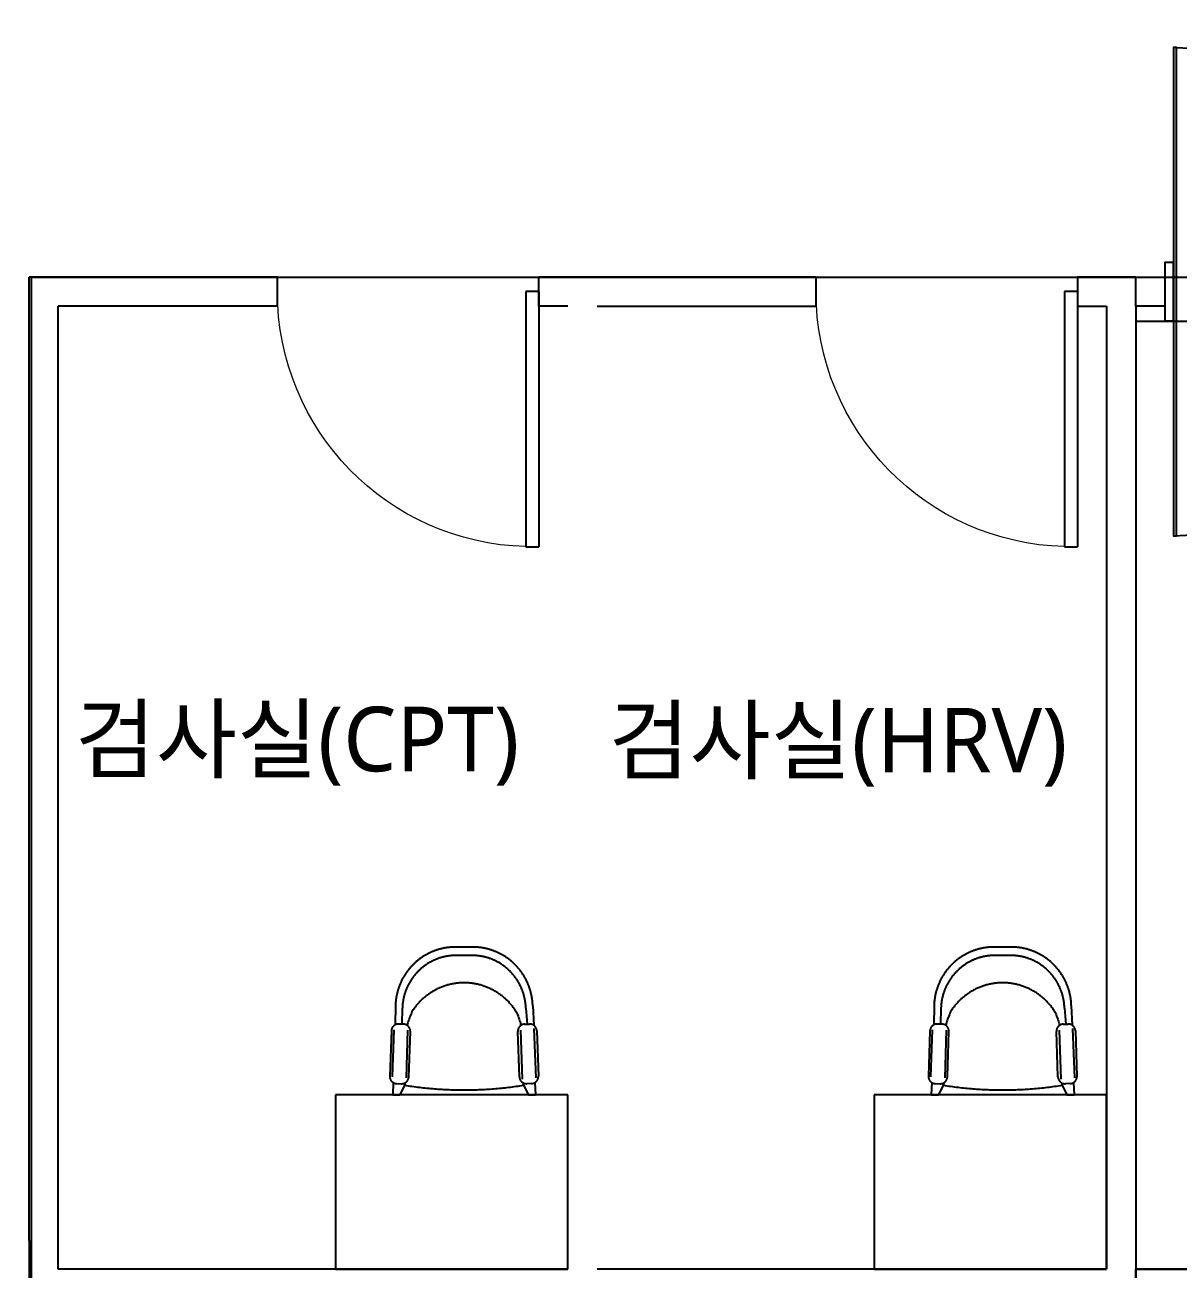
# Model space of a CAD drawing. Extents: x 11551484 to 2613213153046, y -2602833546311 to 14142.
# Drawn here: x 23021758 to 23025727, y -28528507 to -28524227 of the extents above; entities that cross this region are included whole.
import ezdxf
from ezdxf.enums import TextEntityAlignment as Align

# ---------------------------------------------------------------- set-up
doc = ezdxf.new("R2010")
doc.units = 0
doc.header["$LTSCALE"] = 1000
doc.header["$MEASUREMENT"] = 0
doc.linetypes.add('DH-HID2', pattern=[1.2, 0.8, -0.4])
doc.layers.get('0').update_dxf_attribs({"linetype": 'CONTINUOUS'})
for name, color, linetype in [('03-TEXT', 3, 'CONTINUOUS'), ('2.글자선', 60, 'CONTINUOUS'), ('5.창호', 4, 'CONTINUOUS'), ('CO-DO-FR', 7, 'CONTINUOUS'), ('CO-DOOR', 8, 'CONTINUOUS'), ('DVM_ROOM', 2, 'CONTINUOUS'), ('FU-FURM', 251, 'DH-HID2'), ('wall', 3, 'CONTINUOUS'), ('WINDOW', 4, 'CONTINUOUS')]:
    doc.layers.add(name, color=color, linetype=linetype)
doc.styles.add('W-TEXT2', font='Dotum.ttf')
doc.styles.add('맑은 고딕', font='malgun.ttf')

# ---------------------------------------------------------------- blocks, each defined once
blk = doc.blocks.new('$DorLib2D$00000001')
for p, q in [((0.45, 0.975), (0.5, 0.975)), ((0.45, 0), (0.45, 0.975)), ((0.5, 0), (0.5, 0.975)), ((0.5, 0), (0.45, 0))]:
    blk.add_line(p, q)
at = {"lineweight": 13}
blk.add_arc((0.475, 0), 0.975, 91.4693, 180, dxfattribs=at)
blk = doc.blocks.new('D-401')
at = {"layer": 'CO-DO-FR'}
for points in [[(0, 200), (30, 200), (30, 0), (0, 0)], [(900, 200), (870, 200), (870, 0), (900, 0)]]:
    blk.add_lwpolyline(points, close=True, dxfattribs=at)
at = {"layer": 'CO-DOOR'}
blk.add_lwpolyline([(860, 940), (860, -740), (870, -740), (870, 940)], close=True, dxfattribs=at)
blk.add_arc((884.8, 100.4), 839.8, 91.0082, 268.3093, dxfattribs=at)
at = {"layer": '2.글자선', "style": 'W-TEXT2'}
blk.add_text('900', height=80, dxfattribs=at).set_placement((464.3, 72.8), align=Align.MIDDLE_CENTER)
blk = doc.blocks.new('F-123')
at = {"layer": 'FU-FURM'}
for p, q in [((42.5, 491.5), (-33, 491.5)), ((38.3, 462.8), (-29.6, 462.8)), ((-236.2, 289.3), (-236.7, 224.1)), ((-212.5, 280.8), (-214.2, 226.4)), ((-183.5, 259.1), (-185.6, 254)), ((-181.4, 264), (-183.5, 259.1)), ((-179.3, 268.5), (-181.4, 264)), ((-177.1, 272.7), (-179.3, 268.5)), ((177.1, 272.7), (179.3, 268.5)), ((179.3, 268.5), (181.4, 264)), ((181.4, 264), (183.5, 259.1)), ((183.5, 259.1), (185.6, 254)), ((212.7, 280.8), (217.6, 226.5)), ((236.2, 289.3), (239.5, 222.5)), ((-208.5, 226.2), (-224.9, 226.7)), ((-195.3, 224.3), (-195.9, 221.2)), ((-194.6, 227.6), (-195.3, 224.3)), ((-193.7, 231.1), (-194.6, 227.6)), ((-192.5, 234.9), (-193.7, 231.1)), ((-191.1, 239.2), (-192.5, 234.9)), ((-189.5, 243.9), (-191.1, 239.2)), ((-187.6, 248.9), (-189.5, 243.9)), ((-185.6, 254), (-187.6, 248.9)), ((185.6, 254), (187.6, 248.9)), ((187.6, 248.9), (189.5, 243.9)), ((189.5, 243.9), (191.1, 239.2)), ((191.1, 239.2), (192.5, 234.9)), ((192.5, 234.9), (193.7, 231.1)), ((193.7, 231.1), (194.6, 227.6)), ((194.6, 227.6), (195.8, 222.2)), ((208.5, 226.2), (224.9, 226.7)), ((-250.3, 203), (-255.7, 47.5)), ((-242.2, 206.7), (-247.9, 44.9)), ((-194.3, 205.8), (-199.5, 41.2)), ((-190.3, 45.2), (-184.8, 200.7)), ((190.3, 45.2), (184.8, 200.7)), ((194, 206), (200.1, 37.3)), ((240.4, 211.6), (246.9, 41.8)), ((250.3, 203), (255.7, 47.5)), ((-244.4, 25.9), (-245.7, -16.4)), ((-232, 22.1), (-215.7, 21.5)), ((-204.8, 16.4), (-221.2, -16.4)), ((-203.5, 24.3), (-203.7, 16.3)), ((204.8, 16.4), (204.3, 23.9)), ((204.8, 16.4), (221.2, -16.4)), ((232, 22.1), (215.7, 21.5)), ((243.8, 25.5), (245.7, -16.4)), ((-245.7, -16.4), (-221.2, -16.4)), ((221.2, -16.4), (245.7, -16.4))]:
    blk.add_line(p, q, dxfattribs=at)
for centre, radius, start, end in [((-29.5, 284.7), 206.8, 90.8381, 178.7143), ((29.5, 284.7), 206.8, 1.2856, 89.1619), ((-26.4, 276.7), 186.1, 90.8381, 178.7144), ((26.6, 276.7), 186.1, 1.2856, 89.1619), ((0, 157.1), 211.5, 33.1238, 146.8761), ((-225.7, 202.2), 24.6, 88.0002, 178.0003), ((-209.4, 201.6), 24.6, 357.9998, 88.0001), ((0, 157.1), 211.5, 158.2783, 158.4011), ((209.4, 201.6), 24.6, 92, 182.0003), ((0, 157.1), 211.5, 21.5989, 21.7217), ((225.7, 202.2), 24.6, 2.0002, 91.9997), ((-231.2, 46.6), 24.6, 178.0001, 268.0003), ((-214.8, 46.1), 24.6, 268.0001, 358), ((214.8, 46.1), 24.6, 181.9999, 272.0001), ((231.2, 46.6), 24.6, 271.9999, 2.0001), ((0, 1288), 1288, 260.8522, 279.1478)]:
    blk.add_arc(centre, radius, start, end, dxfattribs=at)
blk = doc.blocks.new('adsgd')
at = {"layer": 'CO-DOOR', "color": 251, "linetype": 'DH-HID2'}
for points in [[(11492923.8, -14256578.5), (11492973.8, -14256578.5), (11492973.8, -14255778.5), (11492873.8, -14255778.5), (11492873.8, -14256578.5)], [(11492923.8, -14256578.5), (11492923.8, -14257072.5), (11492873.8, -14257072.5), (11492873.8, -14256578.5)]]:
    blk.add_lwpolyline(points, dxfattribs=at)
at = {"layer": 'CO-DOOR'}
blk.add_lwpolyline([(11492903.1, -14255778.5), (11492903.1, -14256578.5), (11492893.1, -14256578.5), (11492893.1, -14255778.5)], close=True, dxfattribs=at)
at = {"layer": 'CO-DOOR', "color": 1}
blk.add_lwpolyline([(11492843.1, -14256149.3), (11492843.1, -14256578.5), (11492770.8, -14256479.8), (11492770.8, -14256421.5), (11492843.1, -14256520.1), (11492843.1, -14256149.3)], close=True, dxfattribs=at)
at = {"layer": 'CO-DOOR', "color": 8, "linetype": 'DH-HID2'}
blk.add_lwpolyline([(11492903.1, -14256578.5), (11492903.1, -14257072.5), (11492893.1, -14257072.5), (11492893.1, -14256578.5)], close=True, dxfattribs=at)
at = {"layer": 'wall', "ltscale": 10}
for p, q in [((11492873.8, -14255778.5), (11492873.8, -14255778.5)), ((11492873.8, -14255778.5), (11492973.8, -14255778.5)), ((11492973.8, -14255778.5), (11492973.8, -14255778.5))]:
    blk.add_line(p, q, dxfattribs=at)
at = {"layer": '2.글자선', "style": 'W-TEXT2', "text_generation_flag": 4}
blk.add_text('800', height=80, rotation=90, dxfattribs=at).set_placement((11492919.6, -14256146.9), align=Align.MIDDLE_CENTER)
blk = doc.blocks.new('DVM_BACKGROUND')
at = {"layer": '5.창호', "ltscale": 30}
blk.add_line((11493873.8, -14252565.3), (11493873.8, -14252465.3), dxfattribs=at)
blk.add_lwpolyline([(11493873.8, -14252465.3), (11493973.8, -14252465.3), (11493973.8, -14252565.3), (11493873.8, -14252565.3)], dxfattribs=at)
at = {"layer": 'FU-FURM'}
for points in [[(11491120.3, -14255878), (11491920.3, -14255878), (11491920.3, -14255278), (11491120.3, -14255278)], [(11492973.8, -14255878), (11493773.8, -14255878), (11493773.8, -14255278), (11492973.8, -14255278)]]:
    blk.add_lwpolyline(points, close=True, dxfattribs=at)
at = {"layer": 'wall', "ltscale": 10}
for p, q in [((11490066.3, -14255778.5), (11490066.3, -14252465.3)), ((11490066.3, -14252465.3), (11490066.3, -14252465.3)), ((11490920.3, -14252465.3), (11490066.3, -14252465.3)), ((11490920.3, -14252565.8), (11490920.3, -14252465.3)), ((11492773.8, -14252465.3), (11491820.3, -14252465.3)), ((11491820.3, -14252565.8), (11491820.3, -14252465.3)), ((11492773.8, -14252565.8), (11492773.8, -14252465.3)), ((11493873.8, -14252465.3), (11493773.8, -14252465.3)), ((11493873.8, -14252465.3), (11493873.8, -14252465.3)), ((11490166.3, -14252565.8), (11490166.8, -14252565.3)), ((11490166.3, -14255878), (11490166.3, -14252565.8)), ((11490920.3, -14252565.8), (11490166.3, -14252565.8)), ((11491920.3, -14252565.8), (11491820.3, -14252565.8)), ((11492020.3, -14252565.8), (11492773.8, -14252565.8)), ((11492773.8, -14252565.3), (11492773.8, -14252565.3)), ((11493773.8, -14252565.3), (11493773.8, -14255878)), ((11493773.8, -14252565.3), (11493773.8, -14252565.3)), ((11493773.8, -14252565.3), (11493773.8, -14252565.3)), ((11493873.8, -14252565.3), (11493873.8, -14252565.3)), ((11493873.8, -14252565.3), (11493873.8, -14252565.3)), ((11493873.8, -14252565.3), (11493873.8, -14255878)), ((11493873.8, -14252565.3), (11493873.8, -14252565.3)), ((11490066.3, -14255679), (11490066.8, -14255678.5)), ((11490066.3, -14255779), (11490066.3, -14255679)), ((11490066.3, -14255779), (11490066.3, -14255978)), ((11491920.3, -14255878), (11490166.3, -14255878)), ((11493773.8, -14255878), (11492020.3, -14255878)), ((11493773.8, -14255878), (11493773.8, -14255878)), ((11493773.8, -14255878), (11493773.8, -14255878)), ((11493873.8, -14255878), (11493873.8, -14255978))]:
    blk.add_line(p, q, dxfattribs=at)
blk.add_lwpolyline([(11493773.8, -14252465.3), (11493673.8, -14252465.3), (11493673.8, -14252565.3), (11493773.8, -14252565.3)], dxfattribs=at)
at = {"color": 251, "true_color": 0x636466}
for p in [(11491562.7, -14255261.6), (11493416.2, -14255261.6)]:
    blk.add_blockref('F-123', p, dxfattribs=at)
at = {"layer": 'CO-DOOR', "rotation": 180}
blk.add_blockref('D-401', (11494873.8, -14252415.3), dxfattribs=at)
at = {"layer": 'wall', "ltscale": 10, "rotation": 90}
blk.add_blockref('adsgd', (-2761904.6, -25748851.8), dxfattribs=at)
at = {"layer": 'WINDOW', "xscale": 900, "yscale": -900, "zscale": -900}
for p in [(11491370.3, -14252515.3), (11493223.8, -14252515.3)]:
    blk.add_blockref('$DorLib2D$00000001', p, dxfattribs=at)
at = {"layer": '03-TEXT', "style": '맑은 고딕'}
for s, p in [('검사실(CPT)', (11490223.4, -14253943.3)), ('검사실(HRV)', (11492060.1, -14253947.2))]:
    blk.add_text(s, height=222.22, dxfattribs=at).set_placement(p, align=Align.TOP_LEFT)
blk = doc.blocks.new('260514_슬하신경정신과의원(에어컨 오봉수)')
at = {"layer": 'DVM_ROOM'}
for points in [[(11485933.8, -14252454.4), (11488666.3, -14252465.3), (11488666.3, -14258567.5), (11490073.9, -14258567.5), (11490073.9, -14252465.3), (11496759.2, -14252465.3), (11496759.2, -14255878), (11498137.4, -14255878), (11498137.4, -14254777.5), (11503179.3, -14254777.5), (11503179.3, -14249068.2), (11496901.3, -14249068.2), (11496901.3, -14248372.5), (11496201.3, -14248372.5), (11496201.3, -14248172.5), (11492973.8, -14248172.5), (11492973.8, -14250865.3), (11489951.3, -14250865.3), (11489951.3, -14248172.5), (11488711.3, -14248192), (11488711.3, -14250865.3), (11485933.8, -14250865.3)], [(11493873.8, -14255878), (11496606.7, -14255878), (11496606.7, -14252617.8), (11493873.8, -14252617.8)]]:
    blk.add_lwpolyline(points, close=True, dxfattribs=at)
blk.add_blockref('DVM_BACKGROUND', (0, 0))

msp = doc.modelspace()

# ---------------------------------------------------------------- block references
at = {"layer": 'wall', "ltscale": 10}
msp.add_blockref('260514_슬하신경정신과의원(에어컨 오봉수)', (11531707, -14272629), dxfattribs=at)

doc.saveas('drawing.dxf')
